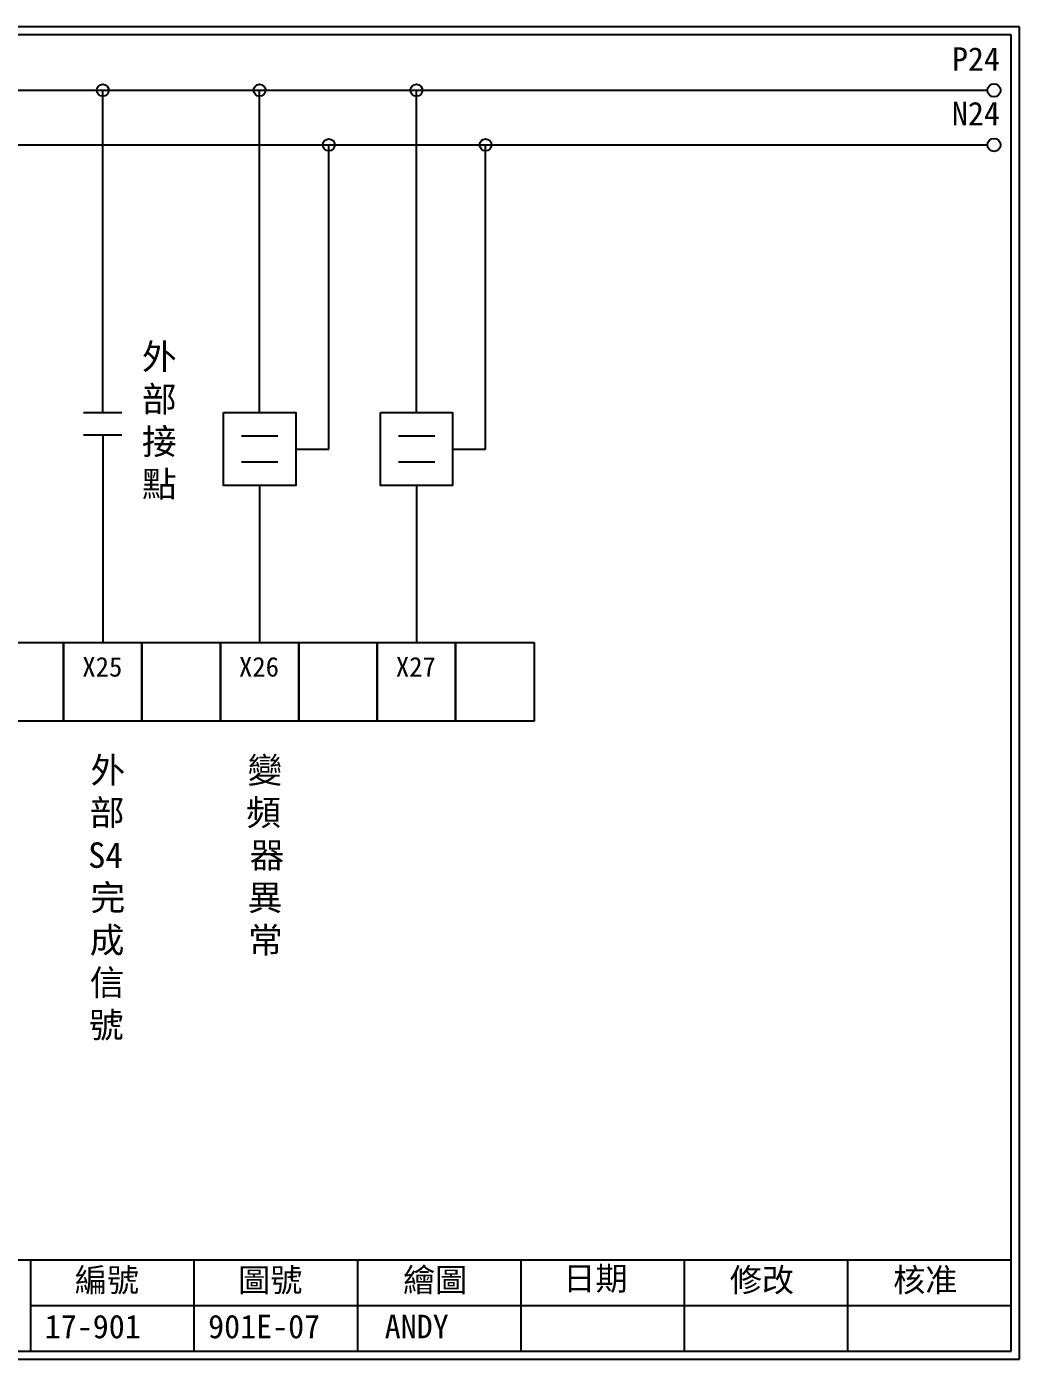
# Model space of a CAD drawing. Extents: x 275 to 562, y 265 to 469.
# Drawn here: x 410 to 561.9, y 264.9 to 468.9 of the extents above; entities that cross this region are included whole.
import ezdxf

# ---------------------------------------------------------------- set-up
doc = ezdxf.new("R2010")
doc.units = 0
doc.layers.get('0').update_dxf_attribs({"linetype": 'CONTINUOUS'})
doc.layers.add('圖框層', color=7, linetype='CONTINUOUS')
doc.layers.add('標尺寸層', color=3, linetype='CONTINUOUS')
doc.styles.add('CNS', font='romanc.shx', dxfattribs={"bigfont": 'chineset.shx'})
doc.styles.add('STSL', font='kaiu.ttf')

msp = doc.modelspace()

# ---------------------------------------------------------------- linework, layer by layer
at = {"color": 7}
for p, q in [((456.22, 404.26), (456.22, 450.82)), ((480.22, 404.26), (480.22, 450.82)), ((451.16, 404.26), (456.22, 404.26)), ((475.16, 404.26), (480.22, 404.26))]:
    msp.add_line(p, q, dxfattribs=at)
for points in [[(440.13, 409.84), (451.16, 409.84), (451.16, 398.68), (440.13, 398.68)], [(464.13, 409.84), (475.16, 409.84), (475.16, 398.68), (464.13, 398.68)]]:
    msp.add_lwpolyline(points, close=True, dxfattribs=at)
for centre in [(558.02, 459.17), (558.02, 450.82)]:
    msp.add_circle(centre, 1, dxfattribs=at)
at = {"layer": '圖框層', "color": 7}
for p, q in [((561.9, 468.91), (274.9, 468.91)), ((560.65, 467.66), (276.15, 467.66)), ((560.65, 266.2), (560.65, 467.66)), ((561.9, 264.95), (561.9, 468.91)), ((276.15, 280.2), (560.65, 280.2)), ((410.65, 266.2), (410.65, 280.2)), ((435.65, 266.2), (435.65, 280.2)), ((460.65, 266.2), (460.65, 280.2)), ((485.65, 266.2), (485.65, 280.2)), ((510.65, 266.2), (510.65, 280.2)), ((535.65, 266.2), (535.65, 280.2)), ((410.65, 273.2), (560.65, 273.2)), ((276.15, 266.2), (560.65, 266.2)), ((274.9, 264.95), (561.9, 264.95))]:
    msp.add_line(p, q, dxfattribs=at)
at = {"layer": '標尺寸層', "color": 7}
for p, q in [((279.42, 459.17), (557.02, 459.17)), ((421.64, 409.84), (421.64, 459.17)), ((445.64, 409.84), (445.64, 459.17)), ((469.64, 409.84), (469.64, 459.17)), ((279.42, 450.82), (557.02, 450.82)), ((418.7, 409.84), (421.64, 409.84)), ((421.64, 409.84), (424.58, 409.84)), ((418.7, 406.43), (421.64, 406.43)), ((421.64, 406.43), (421.64, 374.64)), ((421.64, 406.43), (424.58, 406.43)), ((442.88, 406.29), (448.45, 406.29)), ((466.88, 406.29), (472.45, 406.29)), ((442.88, 402.32), (448.45, 402.32)), ((466.88, 402.32), (472.45, 402.32)), ((445.64, 398.68), (445.64, 374.64)), ((469.64, 398.68), (469.64, 374.64)), ((403.64, 374.64), (415.64, 374.64)), ((415.64, 374.64), (415.64, 362.64)), ((415.64, 374.64), (427.64, 374.64)), ((415.64, 362.64), (415.64, 374.64)), ((427.64, 374.64), (427.64, 362.64)), ((427.64, 374.64), (439.64, 374.64)), ((427.64, 362.64), (427.64, 374.64)), ((439.64, 374.64), (439.64, 362.64)), ((439.64, 374.64), (451.64, 374.64)), ((439.64, 362.64), (439.64, 374.64)), ((451.64, 374.64), (451.64, 362.64)), ((451.64, 374.64), (463.64, 374.64)), ((451.64, 362.64), (451.64, 374.64)), ((463.64, 374.64), (463.64, 362.64)), ((463.64, 374.64), (475.64, 374.64)), ((463.64, 362.64), (463.64, 374.64)), ((475.64, 374.64), (475.64, 362.64)), ((475.64, 374.64), (487.64, 374.64)), ((475.64, 362.64), (475.64, 374.64)), ((487.64, 374.64), (487.64, 362.64)), ((415.64, 362.64), (403.64, 362.64)), ((427.64, 362.64), (415.64, 362.64)), ((439.64, 362.64), (427.64, 362.64)), ((451.64, 362.64), (439.64, 362.64)), ((463.64, 362.64), (451.64, 362.64)), ((475.64, 362.64), (463.64, 362.64)), ((487.64, 362.64), (475.64, 362.64))]:
    msp.add_line(p, q, dxfattribs=at)
for centre in [(421.64, 459.17), (445.64, 459.17), (469.64, 459.17), (456.22, 450.82), (480.22, 450.82)]:
    msp.add_circle(centre, 0.92, dxfattribs=at)

# ---------------------------------------------------------------- texts
at = {"layer": '圖框層', "color": 7, "style": 'STSL'}
for s, p in [('P24', (551.58, 462.16)), ('N24', (551.58, 453.81)), ('繪圖', (467.59, 275.29)), ('日期', (492.12, 275.53)), ('編號', (417.36, 275.28)), ('圖號', (442.36, 275.28)), ('修改', (517.59, 275.29)), ('核准', (542.59, 275.29)), ('17-901', (412.76, 268.17)), ('901E-07', (437.76, 268.17)), ('ANDY', (464.78, 268.17))]:
    msp.add_text(s, height=3.6, dxfattribs=at).set_placement(p)
at = {"layer": '標尺寸層', "color": 7, "char_height": 3.9, "width": 4.9608, "attachment_point": 1, "style": 'CNS'}
for s, insert in [('{\\fDFKai-SB|b0|i0|c136|p65;外部接點}', (427.63, 420.36)), ('\\pi0.26376;{\\fDFKai-SB|b0|i0|c136|p65;外\\P\\pi0.15064;部\\P\\pi-0.094455;S4\\P\\pi0.27454;完\\P\\pi0.14525;成\\P\\pi0.15603;信\\P\\pi0.024053;號}', (419.49, 357.07)), ('\\pi0.29339;{\\fDFKai-SB|b0|i0|c136|p65;變\\P\\pi0.083307;頻\\P\\pi0.61929;器\\P\\pi0.31494;異\\P\\pi0.38227;常}', (443.49, 357.07))]:
    msp.add_mtext(s, dxfattribs=dict(at, insert=insert))
at = {"layer": '標尺寸層', "color": 7, "char_height": 3, "attachment_point": 1, "style": 'CNS'}
for s, insert in [('\\pi2.7754;{\\fMingLiU|b0|i0|c136|p49;X25}', (415.73, 372.44)), ('\\pi2.7536;{\\fMingLiU|b0|i0|c136|p49;X26}', (439.73, 372.44)), ('\\pi2.758;{\\fMingLiU|b0|i0|c136|p49;X27}', (463.73, 372.44))]:
    msp.add_mtext_dynamic_manual_height_columns(s, width=12, gutter_width=32.5, heights=[8.35], dxfattribs=dict(at, insert=insert))

doc.saveas('drawing.dxf')
